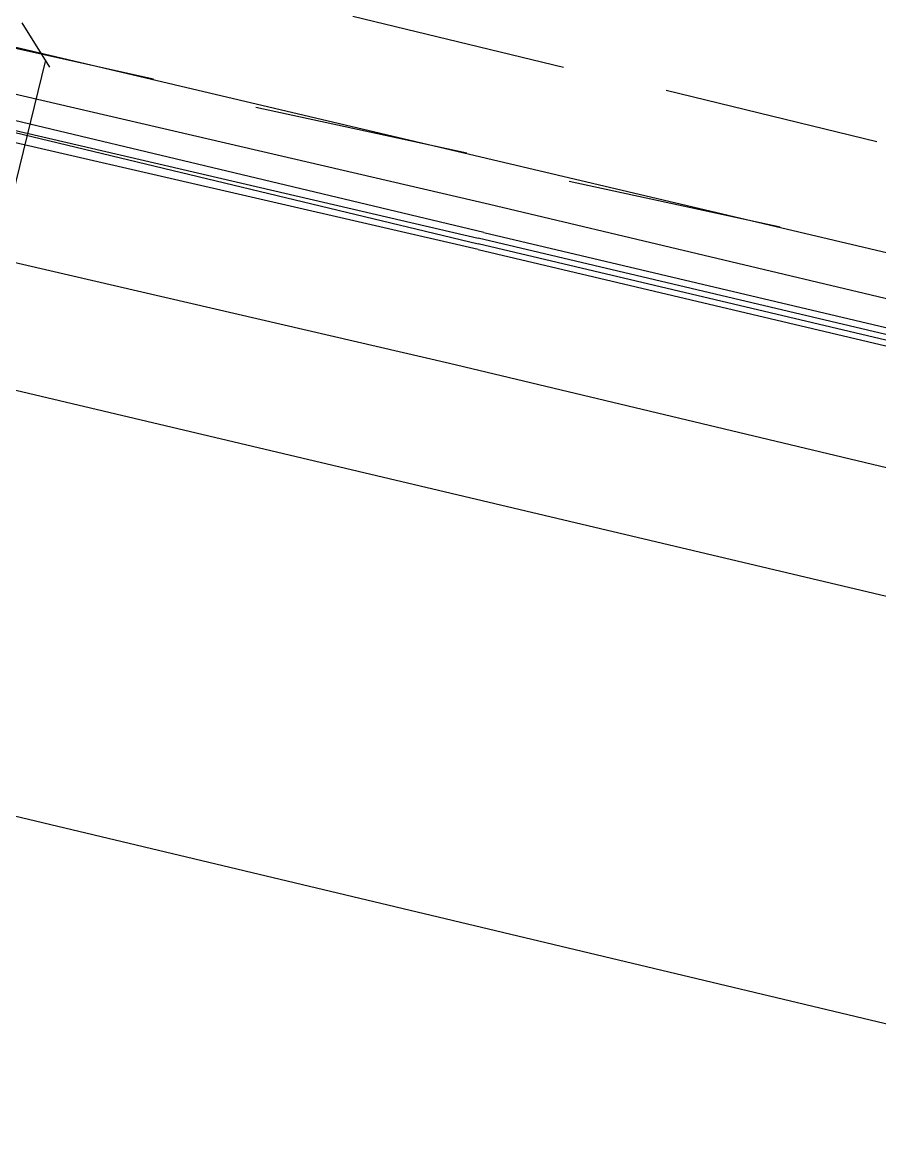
# Model space of a CAD drawing. Header units: feet. Extents: x -84 to 198, y -22 to 181.
# Drawn here: x 108 to 110.007, y 137.671 to 140.27 of the extents above; entities that cross this region are included whole.
import ezdxf

# ---------------------------------------------------------------- set-up
doc = ezdxf.new("R2010")
doc.units = ezdxf.units.FT
doc.layers.add('A-LINEA', color=7, linetype='CONTINUOUS')

msp = doc.modelspace()

# ---------------------------------------------------------------- linework, layer by layer
at = {"layer": 'A-LINEA'}
for p, q in [((110.8933, 139.5244), (103.7733, 141.2044)), ((110.8933, 139.5244), (103.7733, 141.2044)), ((110.7067, 138.7644), (103.6, 140.4444)), ((110.7067, 138.7644), (103.6, 140.4444)), ((108.0643, 140.1644), (108, 140.2688)), ((108.7733, 140.2844), (109.2667, 140.1644)), ((107.8267, 140.2444), (108.3067, 140.1378)), ((107.8267, 140.2444), (108.3067, 140.1378)), ((108.0533, 140.1778), (107.7067, 138.7644)), ((109.5067, 140.1111), (110, 139.9911)), ((108.5467, 140.0711), (109.04, 139.9644)), ((108.5467, 140.0711), (109.04, 139.9644)), ((109.28, 139.8978), (109.7733, 139.7911)), ((109.28, 139.8978), (109.7733, 139.7911)), ((109.0933, 139.8444), (110.72, 139.4578)), ((109.0933, 139.8444), (110.72, 139.4578))]:
    msp.add_line(p, q, dxfattribs=at)
for points in [[(101.64, 139.9244), (111.0933, 137.6711), (111.8533, 140.8311)], [(107.4133, 140.2044), (107.4267, 140.2044), (107.4267, 140.2311), (109.0933, 139.8444)], [(107.4133, 140.2044), (107.4267, 140.2044), (107.4267, 140.2311), (109.0933, 139.8444)], [(109.08, 139.7778), (107.3467, 140.1911), (107.3467, 140.1778), (107.3467, 140.1644), (109.0667, 139.7644)], [(109.08, 139.7778), (107.3467, 140.1911), (107.3467, 140.1778), (107.3467, 140.1644), (109.0667, 139.7644)], [(109.0667, 139.7378), (107.3333, 140.1378), (107.3333, 140.1511), (107.3333, 140.1644), (107.3467, 140.1644), (109.0667, 139.7511)], [(109.0667, 139.7378), (107.3333, 140.1378), (107.3333, 140.1511), (107.3333, 140.1644), (107.3467, 140.1644), (109.0667, 139.7511)], [(110.7867, 139.0444), (109, 139.4711), (107.3333, 139.8578)], [(110.7867, 139.0444), (109, 139.4711), (107.3333, 139.8578)], [(109.08, 139.7778), (110.7733, 139.3778), (110.7733, 139.3644), (110.76, 139.3644), (109.0667, 139.7644)], [(109.08, 139.7778), (110.7733, 139.3778), (110.7733, 139.3644), (110.76, 139.3644), (109.0667, 139.7644)], [(109.0667, 139.7378), (110.76, 139.3378), (110.76, 139.3511), (109.0667, 139.7511)], [(109.0667, 139.7378), (110.76, 139.3378), (110.76, 139.3511), (109.0667, 139.7511)]]:
    msp.add_lwpolyline(points, dxfattribs=at)

doc.saveas('drawing.dxf')
